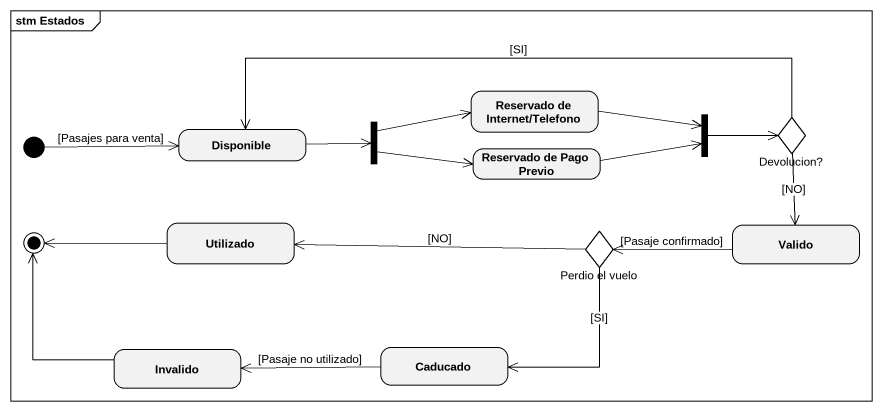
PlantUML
@startuml
mainframe stm Estados
hide empty description
state "Reservado de Internet/Telefono" as Reservado_de_Internet
state Disponible
state fork1 <<fork>>
state "Reservado de Pago Previo" as Reservado_de_Pago_Previo
state fork2 <<join>>
state "Devolucion?" as Devolucion <<choice>>
state Utilizado
state "Perdio el vuelo" as Perdio_el_vuelo <<choice>>
state Valido
state Invalido
state Caducado
[*] -right-> Disponible : [Pasajes para venta]
Reservado_de_Internet -right-> fork2
Disponible -right-> fork1
fork1 -right-> Reservado_de_Internet
fork1 -right-> Reservado_de_Pago_Previo
Reservado_de_Pago_Previo -right-> fork2
fork2 -right-> Devolucion
Devolucion -left-> Disponible : [SI]
Devolucion --> Valido : [NO]
Perdio_el_vuelo -left-> Utilizado : [NO]
Perdio_el_vuelo --> Caducado : [SI]
Valido -left-> Perdio_el_vuelo : [Pasaje confirmado]
Caducado -left-> Invalido : [Pasaje no utilizado]
Utilizado -left-> [*]
Invalido -up-> [*]
@enduml
